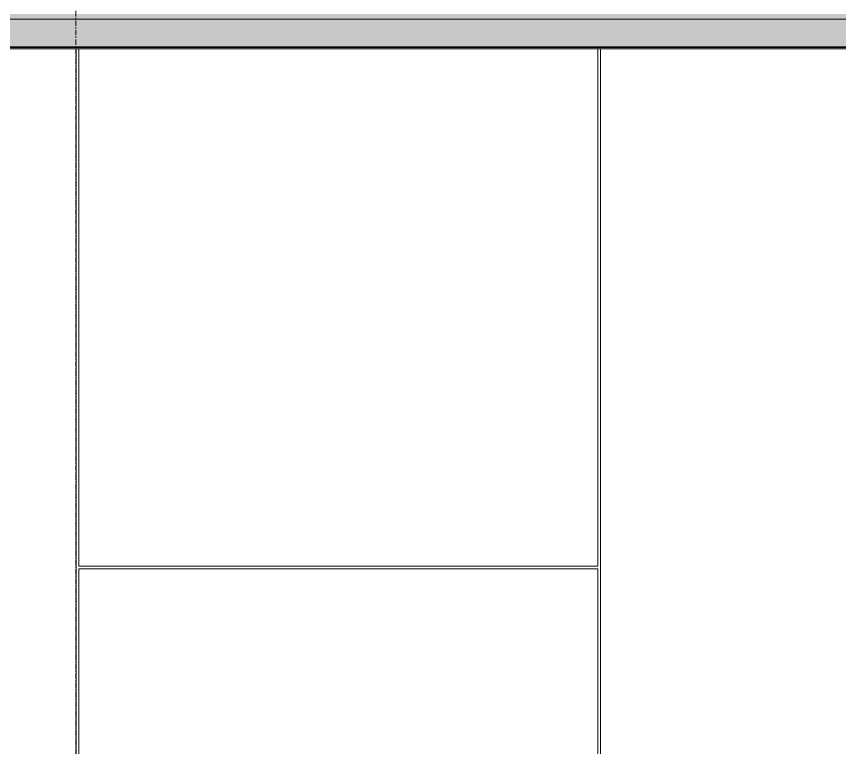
# Model space of a CAD drawing. Header units: inches. Extents: x 20478 to 36715, y -248 to 750.
# Drawn here: x 27629.2 to 27705.3, y 176.6 to 244.2 of the extents above; entities that cross this region are included whole.
import ezdxf

# ---------------------------------------------------------------- set-up
doc = ezdxf.new("R2010")
doc.units = ezdxf.units.IN
doc.header["$MEASUREMENT"] = 0
doc.linetypes.add('Grid Line 1_2_', pattern=[0.875, 0.5, -0.125, 0.125, -0.125])
for name, color, linetype, lineweight in [('A-WALL-PATT', 111, 'Continuous', 13), ('G-ANNO-TEXT', 231, 'Continuous', 9), ('L-SITE-WALL', 31, 'Continuous', 13), ('S-BEAM', 12, 'Continuous', 9), ('S-GRID', 1, 'Continuous', 9)]:
    doc.layers.add(name, color=color, linetype=linetype, lineweight=lineweight)

# ---------------------------------------------------------------- blocks, each defined once
blk = doc.blocks.new('Girt_Z - 8_D-904143-Elevation - South')
at = {"layer": 'S-BEAM'}
for points in [[(26260.89, 244), (26260.89, 244.482), (22794.959, 244.482), (22794.959, 244), (26260.213, 244)], [(26260.89, 241.633), (26260.89, 244), (22794.959, 244), (22794.959, 241.633), (26260.213, 241.633)], [(26260.213, 241.445), (26260.89, 241.47), (26260.89, 241.633), (24152.155, 241.633), (22794.959, 241.633), (22794.959, 241.445), (26225.655, 241.445)], [(25620.884, 241.37), (26260.89, 241.408), (26260.89, 241.445), (22794.959, 241.408), (22794.959, 241.37), (25603.605, 241.37)], [(25396.255, 239.051), (25672.765, 239.051), (25672.765, 241.25), (26260.89, 241.25), (26260.89, 241.37), (22794.959, 241.37), (22794.959, 241.25), (22810.015, 241.25), (22810.015, 239.051), (25258.021, 239.051)]]:
    blk.add_hatch(color=256, dxfattribs=at).paths.add_polyline_path(points, flags=0)
for p, q in [((22794.959, 244), (26260.89, 244)), ((22794.959, 241.445), (26260.89, 241.445)), ((22794.959, 241.37), (26260.89, 241.37))]:
    blk.add_line(p, q, dxfattribs=at)

msp = doc.modelspace()

# ---------------------------------------------------------------- hatches: boundary and pattern name
at = {"layer": 'A-WALL-PATT', "lineweight": 9}
h = msp.add_hatch(dxfattribs=at)
h.set_pattern_fill('FP_8', color=256, style=0, pattern_type=2)
h.set_pattern_definition([(0, (27634.84, 0.25), (-193, 193), [48, -145]), (90, (27634.84, 0.25), (-193, 1e-14), [96.25, -96.75]), (180, (27682.84, 96.5), (-193, 193), [48, -145]), (90, (27682.84, 0.25), (-193, 1e-14), [96.25, -96.75]), (180, (27682.84, 96.75), (-193, 193), [48, -145]), (90, (27682.84, 96.75), (-193, 1e-14), [96.25, -96.75]), (0, (27634.84, 193), (-193, 193), [48, -145]), (90, (27634.84, 96.75), (-193, 1e-14), [96.25, -96.75]), (0, (27683.09, 48.25), (-193, 193), [48, -145]), (90, (27683.09, 0), (-193, 1e-14), [48.25, -144.75]), (90, (27731.09, 0), (-193, 1e-14), [48.25, -144.75]), (0, (27683.09, 144.75), (-193, 193), [48, -145]), (90, (27683.09, 48.5), (-193, 1e-14), [96.25, -96.75]), (180, (27731.09, 48.5), (-193, 193), [48, -145]), (90, (27731.09, 48.5), (-193, 1e-14), [96.25, -96.75]), (90, (27683.09, 145), (-193, 1e-14), [48, -145]), (180, (27731.09, 145), (-193, 193), [48, -145]), (90, (27731.09, 145), (-193, 1e-14), [48, -145]), (0, (27731.34, 0.25), (-193, 193), [48, -145]), (90, (27731.34, 0.25), (-193, 1e-14), [96.25, -96.75]), (180, (27779.34, 96.5), (-193, 193), [48, -145]), (90, (27779.34, 0.25), (-193, 1e-14), [96.25, -96.75]), (180, (27779.34, 96.75), (-193, 193), [48, -145]), (90, (27779.34, 96.75), (-193, 1e-14), [96.25, -96.75]), (180, (27779.34, 193), (-193, 193), [48, -145]), (90, (27731.34, 96.75), (-193, 1e-14), [96.25, -96.75]), (0, (27779.59, 48.25), (-193, 193), [48, -145]), (90, (27779.59, 0), (-193, 1e-14), [48.25, -144.75]), (90, (27827.59, 0), (-193, 1e-14), [48.25, -144.75]), (0, (27779.59, 144.75), (-193, 193), [48, -145]), (90, (27779.59, 48.5), (-193, 1e-14), [96.25, -96.75]), (180, (27827.59, 48.5), (-193, 193), [48, -145]), (90, (27827.59, 48.5), (-193, 1e-14), [96.25, -96.75]), (90, (27779.59, 145), (-193, 1e-14), [48, -145]), (180, (27827.59, 145), (-193, 193), [48, -145]), (90, (27827.59, 145), (-193, 1e-14), [48, -145])])
h.paths.add_polyline_path([(27978.908, 156.503), (28227.339, 156.503), (28227.339, 241.25), (27616.089, 241.25), (27616.089, 156.503), (27970.268, 156.503)], flags=0)

# ---------------------------------------------------------------- linework, layer by layer
at = {"layer": 'G-ANNO-TEXT', "color": 145}
msp.add_arc((27973.545, 425.574), 627.266, 197.199415, 270, dxfattribs=at)
at = {"layer": 'L-SITE-WALL'}
msp.add_line((28227.339, 241.25), (27616.089, 241.25), dxfattribs=at)
at = {"layer": 'S-GRID', "linetype": 'Grid Line 1_2_'}
msp.add_line((27634.714, -132), (27634.714, 573.765), dxfattribs=at)

# ---------------------------------------------------------------- block references
at = {"layer": 'S-BEAM'}
msp.add_blockref('Girt_Z - 8_D-904143-Elevation - South', (1943.324, 0), dxfattribs=at)

doc.saveas('drawing.dxf')
